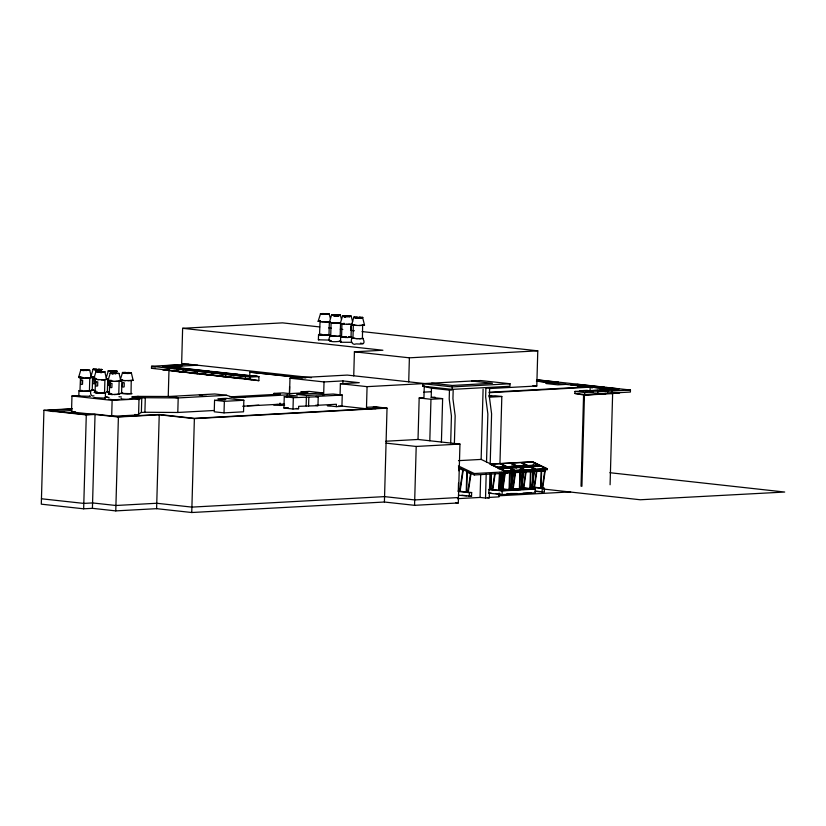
<?xml version="1.0" encoding="UTF-8"?>
<svg xmlns="http://www.w3.org/2000/svg" width="826" height="826" viewBox="0 0 826 826"><rect width="100%" height="100%" fill="white"/><g stroke="black" fill="none" stroke-linecap="round" stroke-linejoin="round"><path stroke-width="1.24" d="M72.161 408.736L43.923 410.274L41.3 504.17L83.663 508.806L92.419 508.331L115.774 510.891L156.61 508.671L191.756 512.512L384.41 502.022L414.559 505.326L458.306 502.951L459.958 444.068L418.018 439.473L385.845 441.229M384.41 502.022L387.033 408.137L194.378 418.627L159.232 414.776L118.397 416.996L71.511 411.978L71.965 395.984L79.647 395.571M89.497 396.057L90.271 396.304L78.821 395.995L78.976 390.76L81.826 390.43M80.597 390.997L79.967 390.791L80.494 377.492M83.663 508.806L86.286 414.92L95.042 414.445L92.419 508.331M80.649 391.142L89.425 391.049L89.797 377.843M93.968 395.84C89.941 397.43 89.301 389.283 92.915 389.831M94.608 390.543L92.233 390.151L92.605 376.945M95.723 392.67L95.093 392.464L95.455 379.258L96.095 379.082M103.921 392.897L104.551 392.722L104.923 379.516L103.539 379.753M94.722 397.451L93.957 397.667L105.201 398.101L105.542 392.753L103.859 392.371M108.753 392.133L107.359 391.823L107.731 378.618M109.941 394.26L109.311 394.043L109.672 380.838L110.302 380.662M139.016 398.927L112.129 400.383L111.686 416.376L138.572 414.91L139.016 398.927L131.489 398.101M114.04 394.56L118.768 394.312L119.14 381.106M115.774 510.891L118.397 416.996M131.262 393.434L132.026 393.692L121.577 393.403L121.949 380.197M128.68 393.94L131.035 393.661L131.241 380.352M137.333 414.776L141.37 412.453L141.773 397.915L145.304 397.719L178.199 397.936L226.727 395.293L234.099 397.791L287.293 394.89L297.319 395.995L284.258 396.697L283.938 408.023L293.003 409.015L298.589 408.705L298.661 406.32L317.969 405.669L318.216 396.738L315.769 396.47L342.243 395.035L341.923 406.351L336.337 406.65L327.272 405.659L330.627 405.483M141.37 412.453L144.901 412.257L145.304 397.719L137.694 396.377L132.119 396.676M197.569 365.206L169.072 366.754L258.951 376.604L258.837 380.672L250.144 379.113L151.488 368.313L151.55 366.269L188.793 364.245M156.61 508.671L159.232 414.776M168.246 396.335L169.072 366.94L181.101 368.251L174.513 368.613L162.485 367.291L169.072 366.94M144.901 412.257L177.796 412.473L178.199 397.936L168.628 396.49L137.694 396.377M319.724 326.941L282.533 322.863L182.629 328.304L181.648 363.461L311.516 377.688M183.258 368.489L176.671 368.85L188.7 370.162L195.287 369.811L183.258 368.489L183.155 372.309L176.609 371.132L195.184 373.631M191.756 512.512L194.378 418.627M197.455 370.048L190.868 370.399L202.897 371.721L209.484 371.359L197.455 370.048L197.352 373.868L190.806 372.691L209.381 375.18M211.652 371.597L205.054 371.958L217.083 373.28L223.67 372.918L211.652 371.597L211.539 375.417L204.993 374.24L223.567 376.739M214.564 400.259L214.244 411.792L224.022 412.866L243.536 411.802L243.856 400.269L226.097 398.328L217.93 398.772L225.89 399.639L214.564 400.259L224.352 401.333L243.856 400.269M224.022 412.866L224.352 401.333M225.839 373.156L219.251 373.517L231.28 374.828L237.867 374.467L225.839 373.156L225.735 376.976L219.189 375.799L237.764 378.287M251.951 379.846L245.405 378.669L245.467 376.388L252.054 376.026L240.036 374.705L233.438 375.066L245.467 376.388M305.826 377.936L249.886 372.175L249.782 375.603L257.103 376.036M250.144 379.113L250.195 377.079L258.951 376.604M278.155 404.472L273.458 404.73L279.973 405.442L280.045 403.057M287.221 397.44L287.293 394.89M289.389 393.61L289.585 386.578M289.534 394.188L289.978 378.205L347.25 375.087L424.347 383.532M293.003 409.015L293.323 397.698L318.216 396.738M306.136 405.917L306.384 396.986M308.573 406.185L308.831 397.254M329.068 339.847L329.842 340.105L318.392 339.785L318.547 334.561L321.892 334.313M320.168 334.798L319.538 334.582L320.065 321.283M323.08 395.458L323.152 392.939L309.079 391.4L300.85 391.844L307.912 392.618L289.678 393.61L283.163 392.897L273.767 393.413L280.293 394.126L229.628 396.883M323.647 395.458L324.029 381.932L342.924 380.91L359.279 382.696L340.384 383.729L340.075 394.797M328.366 335.026L328.996 334.85L329.326 322.842M340.839 341.417C336.389 341.293 324.886 343.874 330.503 335.532M339.507 336.347L330.73 335.779L331.092 322.574L332.486 322.883M336.337 406.65L336.399 404.265L315.522 405.401L317.969 405.669M339.558 336.213L340.188 336.037L340.56 322.832M351.69 342.315L340.632 342.253L340.58 336.894L342.253 336.605M343.946 337.328L341.572 336.925L341.943 323.72L342.573 323.544M342.852 383.367L342.924 380.91M350.627 328.996L350.709 325.991M348.675 337.452L351.04 337.184L351.401 323.978M362.645 338.164C366.92 345.413 360.59 343.936 356.078 343.905C351.504 346.228 349.295 337.886 353.642 337.813M355.335 338.526L352.96 338.133L353.332 324.928M353.735 375.913L354.406 351.793L382.913 350.245L182.629 328.304M361.045 338.629L362.428 338.392L362.635 325.083M341.035 406L366.455 408.777L367.074 386.651L480.577 380.528L510.034 383.76L509.962 386.248L452.173 389.387L422.716 386.165L422.788 383.677L452.245 386.898L510.034 383.76M366.455 408.777L373.424 408.395L373.466 406.939L383.46 408.034L194.368 418.338L159.222 414.487L118.397 416.707L95.031 414.146L86.286 414.621L47.495 410.377L71.945 409.046M408.715 381.932L409.386 357.823L537.778 350.833L536.797 385.99L489.291 388.571M414.559 505.326L416.201 446.453L459.958 444.068M418.018 439.473L419.174 397.987L423.945 397.729L424.275 385.897M429.809 440.764L430.965 399.278L442.633 398.638L441.404 442.395M442.633 398.638L431.203 397.389L431.461 388.168L422.716 386.165M451.946 390.006L449.458 390.14L449.21 398.958L451.43 416.005L450.686 442.736M452.173 389.387L452.245 386.898M453.185 389.944L452.937 398.751L455.167 415.808L454.383 443.572M458.513 483.179L458.306 490.623L459.71 490.778L462.787 470.139L458.926 468.301L458.853 470.779M466.804 471.388L466.225 492.131L468.208 492.348L471.047 473.412M469.292 496.405L469.395 492.678L471.646 492.554L471.543 496.281L458.451 495.218M458.492 460.65L481.135 459.421L507.019 471.749L506.988 473.164L474.279 474.95L474.32 473.535L458.378 465.936M457.428 498.677L480.071 497.438L480.701 474.723M481.135 459.421L483.096 389.129M480.071 497.438L485.523 498.037L486.204 473.67M486.524 461.992L487.867 414.022L485.647 396.976L485.894 388.158L489.622 387.952L489.364 397.172L501.826 396.501L499.957 463.417M502.415 488.899L512.863 490.035L520.917 489.601L509.312 488.331L523.168 489.477L531.479 489.023L519.864 487.753L522.115 487.629L535.362 489.085L535.258 492.812L502.084 494.619L488.837 493.163L488.94 489.436L502.797 490.592L510.613 490.159L498.997 488.889L501.248 488.765M485.523 498.037L489.25 497.841L489.395 492.74M489.467 490.2L489.932 473.649M490.21 463.469L491.594 413.816L489.374 396.769M490.974 473.618L490.53 489.426L492.781 489.673L495.125 473.979M491.429 473.814L491.005 488.837L492.41 488.992L494.629 474.165M499.41 473.267L498.925 490.345L500.907 490.561L503.561 472.885M499.131 493.008L499.018 496.87L489.106 497.417M499.203 490.438L499.709 472.42M501.124 473.061L500.69 488.878L502.931 489.126L505.326 472.534M501.599 472.4L501.155 488.29L502.559 488.445L504.758 473.236M502.084 494.619L502.187 490.892L535.362 489.085M509.611 470.696L509.084 489.797L511.057 490.014L513.648 472.142M510.045 471.543L509.549 489.209L510.695 489.333L513.225 471.842M511.439 472.503L510.995 488.311L513.235 488.558L515.816 470.696M511.903 471.832L511.459 487.722L512.863 487.877L515.248 471.409M512.006 468.166L512.079 465.719M519.915 470.128L519.389 489.229L521.371 489.446L524.231 469.612L519.988 467.588L525.109 470.025M520.349 470.985L519.853 488.641L521 488.775L523.705 470.025M521.991 471.925L521.547 487.743L523.798 487.98L526.193 471.398M522.435 472.482L522.022 487.154L523.426 487.309L525.811 470.83M522.569 467.588L522.641 465.152M530.447 470.83L529.951 488.662L531.923 488.878L534.794 469.034L530.55 467.01L535.661 469.457M530.881 471.667L530.416 488.073L531.562 488.197L534.267 469.457M532.729 471.347L532.285 487.154L534.525 487.402L536.931 470.81M533.379 464.253L533.317 466.525M533.173 471.532L532.76 486.566L534.164 486.72L536.487 470.644M542.104 492.172L542.217 488.445L544.458 488.321L544.355 492.048L535.145 491.408M545.903 383.14L545.965 380.91L558.49 382.273L551.438 382.665L538.924 381.292L545.965 380.91M547.401 468.817L504.645 471.14L489.88 464.088L532.625 461.755L547.401 468.817L547.37 469.715L505.884 471.976M610.084 484.759L612.634 393.589L584.457 395.127L574.886 393.465L574.937 391.431L611.86 389.428L536.384 381.158M577.735 386.63L577.797 384.389L590.322 385.763L583.28 386.145L570.756 384.782L577.797 384.389M581.029 486.194L583.579 395.024M581.917 486.287L584.457 395.127M584.663 394.539L584.715 392.505L630.455 390.017L630.393 392.051L584.663 394.539L574.886 393.465M590.063 390.615L590.167 387.177L587.523 386.888L489.188 392.247M592.025 388.199L592.097 385.959L604.611 387.332L597.57 387.714L585.045 386.341L592.097 385.959M605.892 391.214L597.848 390.337L597.735 394.405L605.83 393.444L585.304 395.076M606.325 389.758L606.387 387.528L618.901 388.891L611.86 389.283L599.335 387.91L606.387 387.528M599.418 394.312L607.523 393.352L607.585 391.121L599.531 390.244L611.901 389.573L619.954 390.45M611.901 389.573L611.787 393.641L619.892 392.68L607.523 393.352M503.488 472.699L503.416 473.257L545.16 470.975M505.946 468.249L506.204 466.483L501.372 464.191M516.188 468.146L516.508 465.926L511.686 463.623M537.086 466.483L537.272 465.183M537.54 466.535L537.798 464.77L532.976 462.467M463.324 469.726L460.072 491.46L457.831 491.212M83.405 378.091L91.541 377.812L89.724 370.193L80.803 369.945L78.604 377.451L82.703 377.988M93.07 369.305L97.54 370.275L101.99 369.552L93.07 369.305L90.881 376.811L94.112 377.358M102.558 379.784L106.668 379.485L104.85 371.865L95.93 371.617L93.73 379.124L101.877 379.857M106.317 377.41L108.351 370.884L117.127 371.225L112.666 371.948L108.196 370.977M115.64 381.375L120.885 381.065L119.068 373.455L110.292 373.115L107.948 380.703L114.422 381.416M120.534 378.989L122.568 372.474L131.334 372.805L133.151 380.425L123.456 380.61M330.338 318.34L329.161 313.89L320.55 313.653L318.165 321.252L323.41 321.851M339.073 323.162L329.357 322.439L331.587 314.933L340.353 315.088L341.53 319.528M344.318 324.122L340.209 323.585L342.584 315.986L351.205 316.234L352.64 321.768M355.707 325.32L351.597 324.794L353.827 317.287L362.593 317.432L364.534 325.145L359.289 325.465M85.832 370.585L86.41 369.749M93.224 369.408L98.108 369.934L98.686 369.108M100.39 372.237L101.536 371.421M108.351 370.884L113.234 371.607L113.812 370.781M115.175 373.837L115.754 373.011M131.334 372.805L124.674 373.29L127.452 373.197L128.03 372.361M325.392 314.376L326.002 313.55M331.587 314.933L336.595 315.573L337.204 314.737M342.584 315.986L347.436 316.719L348.045 315.883M353.827 317.287L356.13 318.072L358.825 317.917L359.434 317.091M98.108 370.285L101.846 369.645M100.39 372.598L104.85 371.865M113.234 371.958L116.972 371.318M127.452 373.548L131.189 372.898M331.742 315.036L336.027 315.914L340.508 315.181M353.972 317.194L357.689 318.237L362.748 317.535M86.369 370.616L87.484 369.821M98.108 369.934L99.76 369.17M100.958 372.258L102.61 371.493M113.234 371.607L114.886 370.843M115.712 373.868L116.827 373.073M127.452 373.197L129.104 372.433M325.929 314.407L327.086 313.612M336.595 315.573L338.278 314.799M347.436 316.719L349.13 315.945M358.825 317.917L360.518 317.153M89.724 370.193L80.803 369.945M79.967 390.791L82.321 390.522M78.821 395.995L79.585 395.778M119.068 373.455L110.147 373.207M92.233 390.151L92.863 389.965M95.093 392.464L97.447 392.195M129.011 373.455L131.179 372.712M125.459 380.672L120.224 380.063L122.114 379.743M105.542 392.753L99.822 392.98M107.359 391.823L107.989 391.648M131.406 380.456L127.906 380.734M109.311 394.043L111.665 393.775M108.361 399.134L113.895 399.877L119.419 399.433M121.577 393.403L122.96 393.166M329.316 313.994L320.395 313.746M336.595 315.924L338.226 315.79L337.122 315.604M329.357 322.439L330.224 322.192M319.538 334.582L320.911 334.354M351.36 316.327L342.439 316.079M340.209 323.585L341.076 323.348M318.392 339.785L319.156 339.579M351.597 324.794L352.465 324.546M329.595 340.983L331.257 340.694M341.572 336.925L342.212 336.75M362.79 325.186L361.416 325.423M340.436 342.129L341.2 341.912M352.96 338.133L353.6 337.948M363.419 338.423L358.928 338.67M138.747 399.66L141.773 397.915L132.201 396.872M98.645 370.285L99.77 369.811M100.968 372.609L102.62 372.123M113.771 371.958L114.897 371.483M127.989 373.538L129.114 373.063M337.132 315.914L338.288 315.439M358.835 318.268L360.518 317.793M342.109 324.009L344.132 323.255M98.635 369.976L101.391 369.356M101.495 372.289L104.252 371.669M113.771 371.648L116.518 371.029M127.978 373.228L130.735 372.609M337.937 315.687L339.909 314.985M348.779 316.833L350.761 316.131M359.362 317.958L362.149 317.339M101.835 369.449L99.45 370.058M104.696 371.772L101.495 372.598M116.972 371.132L114.577 371.731M338.154 315.738L340.353 315.088M349.006 316.885L351.205 316.234M362.593 317.432L359.362 318.268M79.472 377.74L81.95 377.038M108.815 380.993L111.293 380.301M99.45 370.244L101.402 369.718M114.577 371.917L116.528 371.39M128.794 373.497L130.745 372.98M337.937 315.873L339.92 315.346M360.177 318.227L362.149 317.7M104.696 371.958L102.3 372.371M338.154 315.831L340.364 315.274M362.593 317.628L360.167 318.041M318.392 321.386L320.457 320.911M320.312 320.818L318.165 321.252L320.054 320.922M80.752 377.017L78.604 377.451L80.494 377.131M95.878 378.69L93.73 379.124L95.62 378.804M110.095 380.28L107.948 380.703L109.837 380.383M120.224 380.063L122.362 379.63M337.214 315.439L333.89 315.718L331.742 314.84M329.202 321.737L327.984 321.882M340.395 322.925L339.176 323.069M97.53 369.914L93.224 369.212M89.631 377.936L88.413 378.081M118.975 381.199L114.411 381.354M106.988 396.81L106.224 397.027L109.094 397.512M121.205 398.39C118.614 399.237 131.51 399.701 131.685 398.793M330.235 321.851L327.003 321.913M352.279 324.184L349.047 324.246M108.041 391.503L106.368 391.792L109.734 392.216M122.258 393.093L120.586 393.372L127.793 394.033M151.488 368.313L155.34 368.097M168.628 396.49L214.75 393.981L226.727 395.293M206.624 394.611L199.334 395.004L201.895 395.282M173.13 396.893L176.661 396.697M271.424 395.251L273.829 395.127M241.688 396.893L245.477 396.686M537.148 381.096L544.2 380.714L536.683 379.888M323.152 392.939L296.689 394.384L306.704 395.478L333.177 394.033L342.243 395.035M554.246 383.109L546.131 383.553L557.86 384.844L565.965 384.4M52.596 411.555L71.903 410.501M423.81 392.133L431.513 391.72M71.511 411.978L75.352 411.771M247.459 405.783L258.837 405.163M489.281 392.67L590.167 387.177M242.71 406.237L284.516 403.966M279.973 405.442L284.671 405.184M431.203 397.389L434.972 397.182M177.796 412.473L213.748 410.512M489.095 395.675L491.646 395.54M579.759 390.739L587.42 390.326M488.992 396.119L495.187 395.778L501.826 396.501M597.848 390.337L585.417 391.008L593.46 391.896M283.938 408.023L288.408 407.776M366.496 407.321L375.241 406.846L387.033 408.137M498.739 467.877L532.873 466.019M498.728 468.332L518.718 467.155L517.035 466.349L507.391 466.876L509.074 467.681M498.326 468.672L504.676 468.321M512.388 467.898L518.594 467.568M535.155 466.659L526.812 467.113L527.06 465.348L522.239 463.056M474.32 473.535L507.019 471.749M507.04 472.41L545.243 470.428L542.661 488.29L540.679 488.073L541.185 469.984L533.606 470.397M532.853 487.051L530.602 487.164L542.217 488.445M488.837 493.163L491.088 493.05M507.164 494.072L510.509 493.896L507.03 493.514M517.365 493.514L510.437 493.514M523.065 493.205L531.376 492.761M458.461 497.541L414.714 499.926L384.565 496.622L191.9 507.112L156.754 503.261L115.929 505.491L92.564 502.931L83.818 503.406L41.455 498.77M498.801 495.796L570.621 491.883M507.061 471.842L515.909 471.357M519.699 471.15L531.077 470.531M338.195 323.1L340.405 323.121M328.314 335.16L320.22 334.933M337.824 336.306L341.179 336.068L339.496 335.686M96.952 392.102L94.102 392.433L96.477 392.773M103.869 393.031L96.962 392.918M111.169 393.692L108.32 394.023L110.694 394.353M327.87 321.975L324.639 321.903M347.901 324.257L349.914 324.308M361.303 325.516L356.398 325.434M343.936 336.657L346.3 336.667M347.54 337.462L352.031 337.214L349.161 336.729M360.559 338.743L357.699 338.65M88.31 378.174L85.078 378.163M101.422 379.795L103.436 379.846M359.444 317.793L353.982 317.39M326.311 321.985L321.407 321.799M337.514 323.173L332.599 322.987M346.683 324.236L348.355 324.319M324.267 335.108L329.987 334.871L328.304 334.499M336.946 336.399L329.739 335.748M340.58 336.894L347.798 337.545M97.54 369.8L98.697 369.811M113.823 371.483L108.351 371.08M101.546 372.134L95.93 371.617M128.04 373.073L122.413 372.567M346.683 324.298L343.451 324.133M344.834 337.462L346.311 337.524M356.223 338.67L357.699 338.732M83.219 391.328L90.416 391.08L88.733 390.698M354.839 325.341L356.842 325.392M323.049 335.057L318.547 334.561M356.481 338.598L351.969 338.102M81.846 377.998L83.839 378.06M98.975 379.733L96.849 379.568M112.047 381.24L113.183 381.313M95.744 390.615L91.242 390.12M98.604 392.939L95.785 392.815M112.821 394.518L109.992 394.394M111.18 394.508L119.76 394.332L118.077 393.961M348.665 336.781L351.04 337.184M360.404 343.162L363.275 343.647M94.969 377.337L92.77 377.048M82.332 391.194L78.976 390.76M328.707 327.922L331.267 328.201M340.25 329.192L342.811 329.471M350.513 330.317L354.364 330.73M362.056 331.577L537.778 350.833M354.406 351.793L409.386 357.823M537.024 379.784L630.455 390.017M532.956 385.566L536.797 385.99M574.937 391.431L584.715 392.505M471.76 381.013L492.451 383.274L452.287 385.463L431.595 383.192M431.461 388.168L449.458 390.14M249.886 372.175L302.347 377.916M289.978 378.205L324.029 381.932M340.384 383.729L367.074 386.651M151.55 366.269L250.195 377.079M245.405 378.669L233.376 377.358L239.922 378.525M419.174 397.987L430.965 399.278M258.837 380.672L162.423 369.583L180.987 372.072M284.258 396.697L293.323 397.698M373.424 408.395L375.923 408.674M338.526 405.979L341.923 406.351M296.327 408.457L298.589 408.705M118.934 396.717L121.443 396.996M71.965 395.984L112.129 400.383M134.793 414.497L138.572 414.91M386.052 443.149L416.201 446.453M43.923 410.274L86.286 414.92M609.877 472.709L784.7 492.038L640.274 499.761L543.291 489.033M541.639 470.035L544.788 470.376M534.009 487.175L544.458 488.321M535.072 491.036L539.708 491.542M488.94 489.436L502.187 490.892M495.734 493.556L500.37 494.062M459.597 491.233L471.646 492.554M458.554 491.491L469.395 492.678M487.505 497.644L489.25 497.841M461.899 495.228L466.721 495.755M469.127 496.023L471.543 496.281M455.797 502.673L458.306 502.951M354.726 325.238L353.497 325.031M343.337 324.029L341.943 323.72M339.352 340.921L340.839 341.169M122.589 380.404L123.332 380.507M107.907 378.907L106.224 378.628M111.066 381.158L109.672 380.838M81.722 377.895L80.328 377.585M130.209 398.545L131.117 398.669M363.667 324.855L364.534 325.145M320.54 321.593L319.899 321.376M328.356 334.633L328.996 334.85M132.284 380.136L133.151 380.425M120.007 380.776L120.885 381.065M96.095 379.464L95.455 379.258M103.911 392.515L104.551 392.722M88.785 390.843L89.425 391.049M104.623 397.729L105.398 397.977M342.594 316.182L344.741 316.864M123.012 372.763L124.974 373.393M354.426 317.483L356.347 318.113M343.038 316.286L344.958 316.916M332.186 315.14L334.107 315.769M110.292 373.115L112.47 373.889M80.948 369.862L83.127 370.637M320.55 313.653L322.698 314.427M123.012 372.392L124.963 373.207M108.795 370.812L110.746 371.628M110.736 373.042L112.697 373.858M93.668 369.139L95.62 369.955M96.518 371.452L98.48 372.268M81.392 369.78L83.354 370.595M354.416 317.122L356.347 317.938M343.038 315.914L344.958 316.73M332.186 314.768L334.107 315.584M320.994 313.581L322.914 314.396M541.288 466.422L545.532 468.445M536.012 464.305L540.555 466.473M513.927 470.17L509.683 468.146L514.804 470.593M458.492 467.433L474.279 474.95M529.941 466.545L528.258 465.74L539.326 465.131L541.009 465.936L519.378 467.113L517.695 466.308L527.597 465.771L529.28 466.576M508.413 467.712L506.73 466.907L497.242 467.423L498.925 468.228M124.654 372.939L125.779 373.476M110.436 371.359L111.562 371.896M95.31 369.687L96.436 370.224M356.058 317.669L357.152 318.206M344.669 316.461L345.764 316.998M333.828 315.315L334.922 315.852M124.643 372.309L125.769 373.166M110.426 370.719L111.562 371.586M112.367 372.949L113.503 373.806M95.3 369.046L96.425 369.914M98.149 371.37L99.285 372.227M83.023 369.697L84.159 370.554M356.047 317.029L357.152 317.896M344.659 315.831L345.764 316.688M333.818 314.675L334.912 315.542M322.625 313.488L323.72 314.355M125.728 373.011L126.316 373.517M111.51 371.421L112.099 371.927M96.384 369.749L96.972 370.255M357.142 317.731L357.689 318.237M334.902 315.377L335.449 315.883M125.717 372.299L126.306 373.166M113.441 372.939L114.029 373.806M111.5 370.719L112.088 371.576M99.223 371.359L99.822 372.227M96.374 369.046L96.962 369.903M84.097 369.687L84.686 370.554M357.131 317.029L357.689 317.886M345.743 315.821L346.3 316.688M334.891 314.675L335.449 315.542M323.699 313.488L324.257 314.345M80.907 380.012L80.793 384.028L81.537 384.493L82.528 384.214L82.641 380.208L80.907 380.012M93.183 379.371L93.07 383.388L93.813 383.853L94.804 383.574L94.907 379.557L93.183 379.371M96.033 381.684L95.919 385.701L96.663 386.165L97.654 385.887L97.767 381.88L96.033 381.684M108.309 381.044L108.196 385.061L108.939 385.525L109.93 385.246L110.044 381.23L108.309 381.044M110.25 383.274L110.137 387.28L110.88 387.755L111.871 387.477L111.985 383.46L110.25 383.274M122.527 382.624L122.413 386.64L123.157 387.105L124.148 386.836L124.251 382.82L122.527 382.624M467.237 472.255L466.7 491.542L467.836 491.666L470.521 473.825L467.237 472.255M499.875 472.864L499.4 489.756L500.546 489.89L503.044 473.215L499.875 472.864M541.629 470.593L541.154 487.485L542.29 487.608L544.706 470.934L541.629 470.593M175.422 365.154L162.464 365.856L169.062 366.579L182.03 365.877L175.422 365.154M500.019 463.706L490.53 464.222L496.87 467.248L506.359 466.731L500.019 463.706M510.323 463.138L500.68 463.665L507.019 466.7L516.663 466.174L510.323 463.138M520.886 462.57L510.984 463.107L517.324 466.132L527.225 465.596L520.886 462.57M532.615 461.93L521.547 462.529L527.886 465.565L538.955 464.955L532.615 461.93M508.682 467.846L499.193 468.363L504.665 470.975L514.154 470.459L508.682 467.846M518.986 467.279L509.353 467.805L514.815 470.417L524.458 469.891L518.986 467.279M529.549 466.711L519.657 467.248L525.119 469.86L535.021 469.323L529.549 466.711M541.278 466.07L530.209 466.669L535.682 469.282L546.75 468.683L541.278 466.07"/></g></svg>
